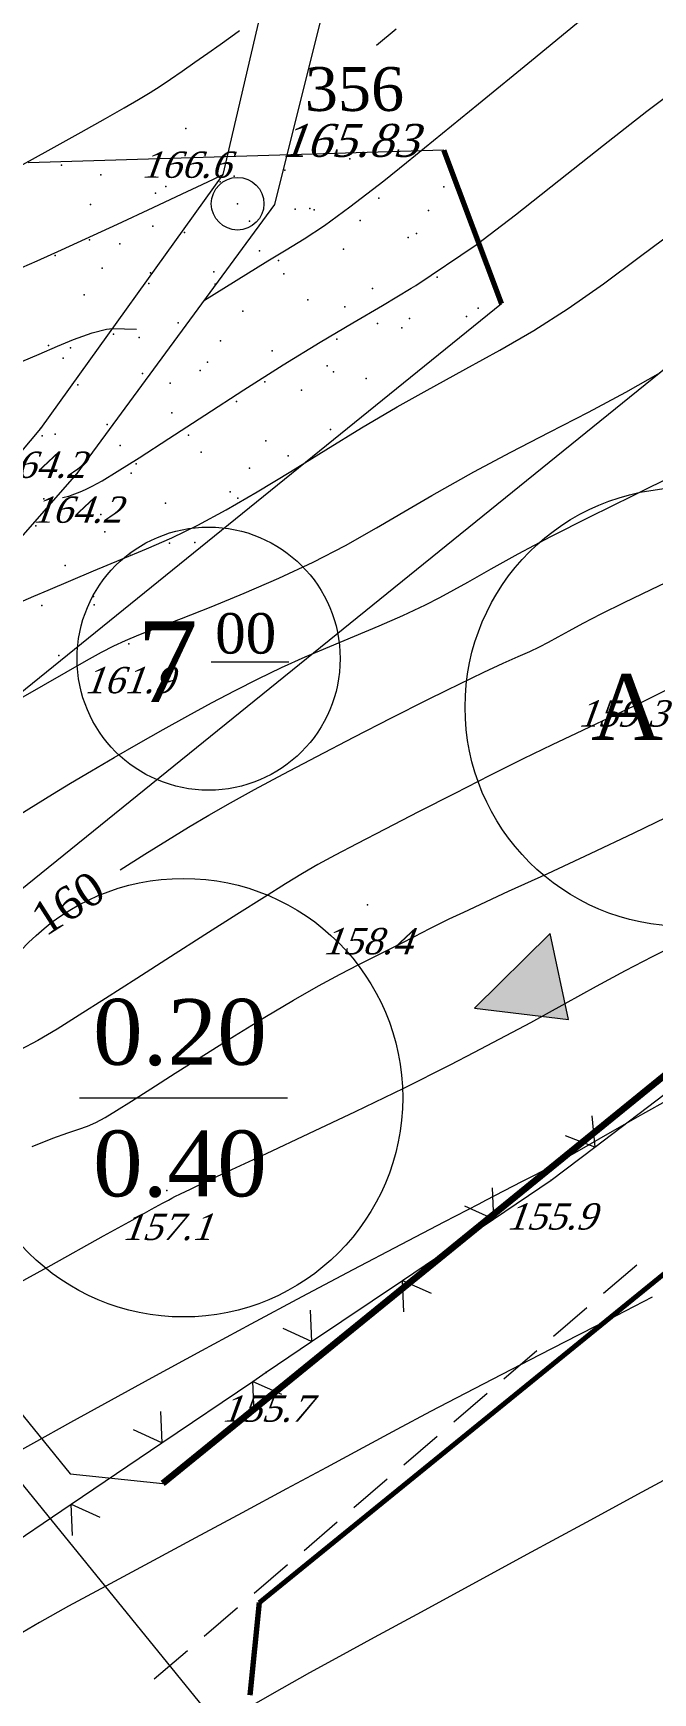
# Model space of a CAD drawing. Header units: millimetres. Extents: x 566284 to 574062, y 4517236 to 4521877.
# Drawn here: x 573596.8 to 573625.1, y 4518164.9 to 4518240.5 of the extents above; entities that cross this region are included whole.
import ezdxf

# ---------------------------------------------------------------- set-up
doc = ezdxf.new("R2010")
doc.units = ezdxf.units.MM
for name, color, linetype in [('ADAKENARI', 7, 'Continuous'), ('POL', 7, 'Continuous'), ('SM_DAIRE', 7, 'Continuous'), ('SM_TAKS', 7, 'Continuous'), ('SM_YAPI', 7, 'Continuous'), ('SM_YGEN', 7, 'Continuous'), ('TR_PARK', 7, 'Continuous'), ('YAZI', 7, 'Continuous')]:
    doc.layers.add(name, color=color, linetype=linetype)
for name, color, linetype, lineweight in [('CiT', 18, 'Continuous', 0), ('EGRI_10M', 1, 'Continuous', 0), ('EGRI_10M_MKOT', 18, 'Continuous', 0), ('EGRI_1M', 18, 'Continuous', 0), ('EGRI_2M', 18, 'Continuous', 0), ('EGRI_5M', 1, 'Continuous', 0), ('KAD_HATTAM', 1, 'Continuous', 0), ('KALDIRIM', 18, 'Continuous', 0), ('NADI', 18, 'Continuous', 0), ('NKOT', 1, 'Continuous', 0), ('NOKTA', 18, 'Continuous', 0), ('YOL', 18, 'Continuous', 0)]:
    doc.layers.add(name, color=color, linetype=linetype, lineweight=lineweight)
doc.styles.get("Standard").update_dxf_attribs({"font": 'TimesNewRoman.ttf'})

# ---------------------------------------------------------------- blocks, each defined once
blk = doc.blocks.new('70')
at = {"layer": 'POL', "lineweight": 0}
blk.add_circle((0, 0), 1.2, dxfattribs=at)

msp = doc.modelspace()

# ---------------------------------------------------------------- hatches: boundary and pattern name
at = {"layer": 'YAZI', "lineweight": 0}
msp.add_hatch(color=256, dxfattribs=at).paths.add_polyline_path([(573620.423, 4518199.473), (573616.967, 4518196.071), (573621.255, 4518195.549), (573620.423, 4518199.473)])

# ---------------------------------------------------------------- linework, layer by layer
at = {"layer": 'ADAKENARI', "lineweight": 0}
for p, q in [((573638.839, 4518235.897, 160.989), (573584.572, 4518192.004, 163.475)), ((573615.573, 4518235.198, 171.851), (573596.606, 4518234.629, 0)), ((573591.336, 4518206.478), (573618.204, 4518228.21, 162.741)), ((573584.572, 4518192.004, 38.592), (573598.53, 4518174.837, 46.646)), ((573598.53, 4518174.837, 46.646), (573602.75, 4518174.402, 38.592))]:
    msp.add_line(p, q, dxfattribs=at)
at = {"layer": 'ADAKENARI', "lineweight": 70}
for p, q in [((573615.573, 4518235.198, 171.851), (573618.204, 4518228.21, 162.741)), ((573607.166, 4518168.971, 156.43), (573651.174, 4518204.753, 156.43)), ((573606.731, 4518164.751, 27.899), (573607.166, 4518168.971, 156.43))]:
    msp.add_line(p, q, dxfattribs=at)
at = {"layer": 'ADAKENARI', "lineweight": 100}
msp.add_line((573648.596, 4518211.679, -51.489), (573602.75, 4518174.402, 156.43), dxfattribs=at)
at = {"layer": 'CiT', "lineweight": 0}
for p, q in [((573622.456, 4518189.738), (573626.443, 4518192.755)), ((573622.319, 4518191.162), (573622.456, 4518189.738)), ((573620.463, 4518188.229), (573622.456, 4518189.738)), ((573622.456, 4518189.738), (573621.123, 4518190.257)), ((573617.831, 4518186.456), (573620.463, 4518188.229)), ((573617.772, 4518187.886), (573617.831, 4518186.456)), ((573617.831, 4518186.456), (573616.528, 4518187.047)), ((573615.757, 4518185.059), (573617.831, 4518186.456)), ((573613.684, 4518183.662), (573615.757, 4518185.059)), ((573609.538, 4518180.867), (573613.684, 4518183.662)), ((573613.743, 4518182.232), (573613.684, 4518183.662)), ((573613.684, 4518183.662), (573614.987, 4518183.07)), ((573609.479, 4518182.297), (573609.538, 4518180.867)), ((573609.538, 4518180.867), (573608.235, 4518181.459)), ((573607.465, 4518179.47), (573609.538, 4518180.867)), ((573602.713, 4518176.253), (573606.853, 4518179.056)), ((573606.853, 4518179.056), (573607.465, 4518179.47)), ((573606.916, 4518177.627), (573606.853, 4518179.056)), ((573606.853, 4518179.056), (573608.158, 4518178.468)), ((573602.651, 4518177.683), (573602.713, 4518176.253)), ((573602.713, 4518176.253), (573601.409, 4518176.842)), ((573600.643, 4518174.851), (573602.713, 4518176.253)), ((573598.573, 4518173.449), (573600.643, 4518174.851)), ((573594.433, 4518170.646), (573598.573, 4518173.449)), ((573598.635, 4518172.02), (573598.573, 4518173.449)), ((573598.573, 4518173.449), (573599.877, 4518172.861))]:
    msp.add_line(p, q, dxfattribs=at)
for p in [(573620.463, 4518188.229, 155.904), (573620.463, 4518188.229, 155.904), (573607.465, 4518179.47, 155.644), (573607.465, 4518179.47, 155.644)]:
    msp.add_point(p, dxfattribs=at)
at = {"layer": 'EGRI_10M', "lineweight": 0, "elevation": 160}
msp.add_lwpolyline([(573600.812, 4518202.389), (573601.925, 4518203.09), (573602.966, 4518203.738), (573603.924, 4518204.323), (573604.857, 4518204.876), (573605.838, 4518205.437), (573606.94, 4518206.046), (573608.237, 4518206.743), (573609.771, 4518207.551), (573611.456, 4518208.425), (573613.175, 4518209.306), (573614.811, 4518210.132), (573615.706, 4518210.574), (573617.392, 4518211.39), (573618.278, 4518211.799), (573618.959, 4518212.104), (573619.493, 4518212.342), (573619.937, 4518212.551), (573620.348, 4518212.763), (573620.78, 4518213), (573621.288, 4518213.282), (573621.927, 4518213.627), (573622.751, 4518214.054), (573623.796, 4518214.573), (573625.021, 4518215.166), (573626.365, 4518215.803)], dxfattribs=at)
at = {"layer": 'EGRI_1M', "lineweight": 0}
for points, elevation in [([(573596.361, 4518234.546), (573597.522, 4518235.183), (573599.022, 4518236.016), (573600.132, 4518236.64), (573600.993, 4518237.129), (573601.65, 4518237.51), (573602.174, 4518237.826), (573602.635, 4518238.12), (573603.106, 4518238.435), (573603.64, 4518238.803), (573604.219, 4518239.208), (573604.804, 4518239.623), (573605.36, 4518240.021), (573605.848, 4518240.373), (573606.246, 4518240.663)], 167), ([(573595.546, 4518214.287), (573596.873, 4518214.855), (573597.52, 4518215.132), (573599.59, 4518216.012), (573600.83, 4518216.526), (573602, 4518217.016), (573603.156, 4518217.528), (573604.35, 4518218.104), (573605.637, 4518218.791), (573607.056, 4518219.616), (573608.584, 4518220.548), (573610.182, 4518221.537), (573611.811, 4518222.535), (573613.434, 4518223.494), (573614.666, 4518224.183), (573616.576, 4518225.227), (573618.121, 4518226.077), (573619.671, 4518226.978), (573621.242, 4518227.977), (573622.848, 4518229.101), (573624.481, 4518230.313), (573626.132, 4518231.557)], 163), ([(573596.199, 4518204.887), (573596.954, 4518205.362), (573597.716, 4518205.833), (573598.548, 4518206.336), (573599.493, 4518206.897), (573600.533, 4518207.506), (573601.635, 4518208.142), (573602.765, 4518208.783), (573603.888, 4518209.408), (573604.979, 4518210), (573606.046, 4518210.561), (573607.103, 4518211.093), (573608.166, 4518211.603), (573609.251, 4518212.094), (573610.365, 4518212.572), (573611.494, 4518213.042), (573612.613, 4518213.51), (573613.699, 4518213.982), (573614.729, 4518214.464), (573615.383, 4518214.802), (573616.67, 4518215.504), (573617.731, 4518216.105), (573618.963, 4518216.789), (573620.449, 4518217.58), (573622.233, 4518218.486), (573624.2, 4518219.458), (573626.196, 4518220.434)], 161), ([(573625.704, 4518210.572), (573625.043, 4518210.247), (573624.495, 4518209.972), (573623.95, 4518209.703), (573623.31, 4518209.4), (573622.538, 4518209.039), (573621.61, 4518208.604), (573620.502, 4518208.076), (573619.19, 4518207.436), (573617.673, 4518206.681), (573616.066, 4518205.869), (573614.41, 4518205.024), (573612.892, 4518204.243), (573611.602, 4518203.572), (573610.611, 4518203.051), (573609.828, 4518202.623), (573609.118, 4518202.214), (573608.348, 4518201.745), (573607.384, 4518201.14), (573606.134, 4518200.348), (573604.67, 4518199.416), (573603.107, 4518198.418), (573601.56, 4518197.428), (573600.142, 4518196.519), (573598.94, 4518195.75), (573597.928, 4518195.116), (573597.048, 4518194.598), (573596.248, 4518194.177)], 159), ([(573595.907, 4518183.39), (573597.656, 4518184.36), (573600.045, 4518185.684), (573601.382, 4518186.425), (573602.241, 4518186.9), (573602.742, 4518187.177), (573603.006, 4518187.322), (573603.156, 4518187.403), (573603.307, 4518187.483), (573603.56, 4518187.609), (573604.012, 4518187.826), (573604.758, 4518188.178), (573605.895, 4518188.71), (573607.478, 4518189.449), (573609.408, 4518190.353), (573611.542, 4518191.367), (573613.741, 4518192.431), (573615.862, 4518193.489), (573616.968, 4518194.063), (573619.533, 4518195.427), (573621.105, 4518196.29), (573622.535, 4518197.078), (573623.849, 4518197.786), (573625.08, 4518198.422), (573626.3, 4518199.034)], 157)]:
    msp.add_lwpolyline(points, dxfattribs=dict(at, elevation=elevation))
at = {"layer": 'EGRI_2M', "lineweight": 0}
for points, elevation in [([(573612.502, 4518239.982), (573613.4, 4518240.739)], 166), ([(573598.176, 4518219.363), (573598.458, 4518219.423), (573598.622, 4518219.48), (573598.983, 4518219.621), (573599.228, 4518219.726), (573599.536, 4518219.876), (573599.988, 4518220.128), (573600.672, 4518220.541), (573601.67, 4518221.172), (573603.032, 4518222.054), (573604.666, 4518223.116), (573606.444, 4518224.266), (573608.24, 4518225.409), (573609.926, 4518226.45), (573611.413, 4518227.328), (573612.764, 4518228.111), (573614.084, 4518228.899), (573614.295, 4518229.034), (573617.036, 4518230.89), (573618.84, 4518232.257), (573620.812, 4518233.809), (573622.846, 4518235.425), (573624.834, 4518236.984), (573626.671, 4518238.364)], 164), ([(573595.256, 4518229.394), (573597.025, 4518230.158), (573598.129, 4518230.654), (573600.688, 4518231.822), (573602.317, 4518232.582), (573603.633, 4518233.202), (573604.54, 4518233.63), (573605.09, 4518233.889), (573605.373, 4518234.022), (573605.477, 4518234.071), (573605.487, 4518234.076)], 166), ([(573596.27, 4518210.205), (573598.337, 4518211.4), (573599.264, 4518211.927), (573599.961, 4518212.313), (573600.514, 4518212.601), (573601.042, 4518212.844), (573601.66, 4518213.098), (573602.486, 4518213.417), (573603.603, 4518213.845), (573604.96, 4518214.375), (573606.469, 4518214.992), (573608.046, 4518215.675), (573609.604, 4518216.41), (573611.081, 4518217.179), (573612.502, 4518217.979), (573613.919, 4518218.807), (573615.027, 4518219.453), (573616.941, 4518220.537), (573618.626, 4518221.433), (573620.388, 4518222.342), (573622.159, 4518223.256), (573623.868, 4518224.166), (573625.448, 4518225.064)], 162), ([(573596.799, 4518189.77), (573597.741, 4518190.139), (573598.42, 4518190.383), (573598.919, 4518190.551), (573599.32, 4518190.697), (573599.701, 4518190.867), (573600.124, 4518191.093), (573600.643, 4518191.403), (573601.316, 4518191.827), (573602.198, 4518192.392), (573603.322, 4518193.111), (573604.624, 4518193.937), (573606.014, 4518194.809), (573607.405, 4518195.664), (573608.707, 4518196.44), (573609.85, 4518197.089), (573610.836, 4518197.621), (573611.686, 4518198.059), (573612.42, 4518198.425), (573613.059, 4518198.744), (573613.635, 4518199.04), (573614.226, 4518199.348), (573614.923, 4518199.703), (573615.816, 4518200.142), (573616.48, 4518200.456), (573618.52, 4518201.402), (573620.311, 4518202.222), (573622.259, 4518203.121), (573624.255, 4518204.062), (573626.19, 4518205.007)], 158), ([(573595.362, 4518175.419), (573596.876, 4518176.258), (573598.561, 4518177.191), (573600.409, 4518178.211), (573602.261, 4518179.228), (573604.533, 4518180.467), (573606.78, 4518181.679), (573609.113, 4518182.924), (573611.436, 4518184.152), (573613.631, 4518185.306), (573615.586, 4518186.327), (573617.184, 4518187.157), (573617.485, 4518187.313), (573619.162, 4518188.178), (573619.737, 4518188.475), (573620.192, 4518188.717), (573620.644, 4518188.966), (573621.192, 4518189.277), (573621.861, 4518189.661), (573622.656, 4518190.117), (573623.584, 4518190.646), (573624.65, 4518191.248), (573625.848, 4518191.917)], 156), ([(573626.748, 4518175.162), (573624.594, 4518173.996), (573622.059, 4518172.62), (573619.359, 4518171.154), (573616.712, 4518169.717), (573614.337, 4518168.428), (573612.394, 4518167.375), (573610.807, 4518166.513), (573609.446, 4518165.765), (573608.178, 4518165.052), (573606.871, 4518164.299)], 154)]:
    msp.add_lwpolyline(points, dxfattribs=dict(at, elevation=elevation))
at = {"layer": 'EGRI_5M', "lineweight": 0}
for points, elevation in [([(573604.647, 4518228.363), (573607.542, 4518230.153), (573608.381, 4518230.658), (573609.195, 4518231.157), (573610.118, 4518231.768), (573611.285, 4518232.61), (573612.83, 4518233.803), (573613.866, 4518234.636), (573617.143, 4518237.306), (573619.559, 4518239.293), (573621.877, 4518241.188)], 165), ([(573596.325, 4518225.563), (573597.111, 4518225.9), (573597.942, 4518226.258), (573598.678, 4518226.559), (573599.532, 4518226.87), (573600.186, 4518227.042), (573600.452, 4518227.066), (573601.544, 4518227.043)], 165), ([(573625.072, 4518182.901), (573623.423, 4518182.045), (573621.698, 4518181.157), (573619.945, 4518180.258), (573618.21, 4518179.366), (573616.541, 4518178.501), (573614.964, 4518177.674), (573613.431, 4518176.859), (573611.871, 4518176.023), (573610.216, 4518175.132), (573608.394, 4518174.151), (573606.37, 4518173.064), (573604.238, 4518171.92), (573602.123, 4518170.784), (573600.154, 4518169.721), (573598.456, 4518168.798), (573597.122, 4518168.057), (573596.1, 4518167.448), (573595.307, 4518166.898), (573594.657, 4518166.335), (573594.274, 4518165.915)], 155)]:
    msp.add_lwpolyline(points, dxfattribs=dict(at, elevation=elevation))
at = {"layer": 'KAD_HATTAM', "lineweight": 0}
for p, q in [((573624.368, 4518184.36), (573622.85, 4518183.057)), ((573622.092, 4518182.406), (573620.574, 4518181.103)), ((573619.815, 4518180.452), (573618.298, 4518179.149)), ((573617.539, 4518178.498), (573616.022, 4518177.195)), ((573615.263, 4518176.544), (573613.745, 4518175.241)), ((573612.987, 4518174.59), (573611.469, 4518173.287)), ((573610.71, 4518172.635), (573609.193, 4518171.333)), ((573608.434, 4518170.681), (573606.916, 4518169.379)), ((573606.158, 4518168.727), (573604.64, 4518167.424)), ((573603.881, 4518166.773), (573602.364, 4518165.47))]:
    msp.add_line(p, q, dxfattribs=at)
at = {"layer": 'KALDIRIM', "lineweight": 0}
msp.add_line((573595.183, 4518175.783, 27.899), (573671.109, 4518082.403, 46.646), dxfattribs=at)
at = {"layer": 'NOKTA', "lineweight": 0}
for p in [(573603.805, 4518236.19, 166.568), (573605.496, 4518234.085, 166.001), (573597.178, 4518222.505, 164.202), (573598.842, 4518220.458, 164.232), (573601.201, 4518212.685, 161.932), (573623.714, 4518211.163, 159.275), (573612.08, 4518200.78, 158.38), (573620.461, 4518188.228, 155.914), (573602.935, 4518187.752, 157.061), (573607.466, 4518179.465, 155.653)]:
    msp.add_point(p, dxfattribs=at)
at = {"layer": 'POL', "lineweight": 0}
msp.add_point((573606.163, 4518232.758, 165.826), dxfattribs=at)
at = {"layer": 'SM_DAIRE', "lineweight": 0}
for centre, radius in [((573626.537, 4518209.802), 10), ((573604.84, 4518212.012), 6), ((573603.694, 4518191.991), 10)]:
    msp.add_circle(centre, radius, dxfattribs=at)
at = {"layer": 'SM_TAKS', "lineweight": 0}
msp.add_line((573598.944, 4518191.991), (573608.444, 4518191.991), dxfattribs=at)
at = {"layer": 'SM_YGEN', "lineweight": 0}
msp.add_line((573604.955, 4518211.874), (573608.505, 4518211.874), dxfattribs=at)
at = {"layer": 'TR_PARK', "lineweight": 0}
for p in [(573598.125, 4518234.514), (573598.125, 4518234.514), (573608.32, 4518234.281), (573608.32, 4518234.281), (573611.275, 4518234.802), (573611.275, 4518234.802), (573599.929, 4518234.071), (573602.883, 4518233.55), (573605.366, 4518233.76), (573605.366, 4518233.76), (573606.011, 4518234.014), (573615.561, 4518233.527), (573615.561, 4518233.527), (573602.412, 4518233.239), (573602.412, 4518233.239), (573612.607, 4518233.006), (573612.607, 4518233.006), (573599.457, 4518232.718), (573599.457, 4518232.718), (573608.792, 4518232.508), (573609.458, 4518232.532), (573609.652, 4518232.485), (573609.652, 4518232.485), (573614.875, 4518232.451), (573602.29, 4518231.74), (573603.744, 4518231.443), (573603.744, 4518231.443), (573606.698, 4518231.964), (573606.698, 4518231.964), (573611.747, 4518231.987), (573614.327, 4518231.397), (573614.327, 4518231.397), (573599.408, 4518231.117), (573600.789, 4518230.922), (573600.789, 4518230.922), (573607.16, 4518230.604), (573607.16, 4518230.604), (573610.985, 4518230.689), (573610.985, 4518230.689), (573613.939, 4518231.21), (573613.939, 4518231.21), (573597.835, 4518230.401), (573597.835, 4518230.401), (573599.992, 4518229.812), (573599.992, 4518229.812), (573608.03, 4518230.168), (573608.03, 4518230.168), (573602.121, 4518229.126), (573602.121, 4518229.126), (573602.189, 4518229.611), (573605.076, 4518229.647), (573605.076, 4518229.647), (573605.143, 4518229.09), (573608.271, 4518229.554), (573615.271, 4518229.414), (573615.271, 4518229.414), (573599.167, 4518228.605), (573599.167, 4518228.605), (573609.362, 4518228.372), (573609.362, 4518228.372), (573612.317, 4518228.893), (573612.317, 4518228.893), (573606.408, 4518227.851), (573606.408, 4518227.851), (573611.052, 4518228.048), (573614.006, 4518227.527), (573616.603, 4518227.618), (573616.603, 4518227.618), (573617.135, 4518227.991), (573600.499, 4518226.809), (573600.499, 4518226.809), (573603.453, 4518227.33), (573603.453, 4518227.33), (573612.548, 4518227.293), (573613.649, 4518227.097), (573613.649, 4518227.097), (573597.545, 4518226.288), (573597.545, 4518226.288), (573598.54, 4518226.193), (573601.668, 4518226.657), (573605.381, 4518226.501), (573607.74, 4518226.055), (573607.74, 4518226.055), (573610.694, 4518226.576), (573610.694, 4518226.576), (573598.213, 4518225.708), (573604.786, 4518225.534), (573604.786, 4518225.534), (573610.25, 4518225.365), (573610.25, 4518225.365), (573598.877, 4518224.492), (573598.877, 4518224.492), (573601.831, 4518225.013), (573601.831, 4518225.013), (573603.083, 4518224.572), (573603.083, 4518224.572), (573604.449, 4518225.151), (573607.403, 4518224.63), (573610.531, 4518225.094), (573612.026, 4518224.78), (573612.026, 4518224.78), (573606.118, 4518223.738), (573606.118, 4518223.738), (573609.072, 4518224.259), (573609.072, 4518224.259), (573603.163, 4518223.217), (573603.163, 4518223.217), (573597.254, 4518222.175), (573597.254, 4518222.175), (573597.845, 4518222.253), (573600.209, 4518222.696), (573600.209, 4518222.696), (573603.928, 4518222.196), (573610.404, 4518222.463), (573610.404, 4518222.463), (573600.8, 4518221.733), (573604.495, 4518221.421), (573604.495, 4518221.421), (573607.45, 4518221.942), (573607.45, 4518221.942), (573601.541, 4518220.9), (573601.541, 4518220.9), (573606.708, 4518220.691), (573608.472, 4518221.262), (573598.586, 4518220.379), (573598.586, 4518220.379), (573601.304, 4518220.469), (573597.324, 4518219.299), (573605.827, 4518219.625), (573605.827, 4518219.625), (573606.173, 4518219.333), (573606.173, 4518219.333), (573599.006, 4518218.541), (573599.006, 4518218.541), (573599.919, 4518218.583), (573599.919, 4518218.583), (573602.873, 4518219.104), (573602.873, 4518219.104), (573596.964, 4518218.062), (573596.964, 4518218.062), (573600.105, 4518217.793), (573603.059, 4518217.272), (573604.205, 4518217.308), (573604.205, 4518217.308), (573598.296, 4518216.266), (573598.296, 4518216.266), (573601.251, 4518216.787), (573601.251, 4518216.787), (573599.584, 4518214.839), (573597.227, 4518214.438), (573599.628, 4518214.47), (573599.628, 4518214.47), (573598.006, 4518212.153), (573598.006, 4518212.153)]:
    msp.add_point(p, dxfattribs=at)
at = {"layer": 'YAZI', "lineweight": 0}
msp.add_polyline3d([(573620.423, 4518199.473, 0), (573616.967, 4518196.071, 0), (573621.255, 4518195.549, 0), (573620.423, 4518199.473, 0)], close=True, dxfattribs=at)
at = {"layer": 'YOL', "lineweight": 0}
for p, q in [((573607.853, 4518232.727, 164.229), (573612.317, 4518250.53, 167.662)), ((573607.583, 4518243.035, 167.248), (573605.495, 4518234.086, 166.022)), ((573605.495, 4518234.086, 166.022), (573597.177, 4518222.505, 164.222)), ((573598.844, 4518220.461, 164.253), (573607.853, 4518232.727, 164.229)), ((573597.177, 4518222.505, 164.222), (573588.705, 4518212.439, 162.743)), ((573590.798, 4518211.259, 162.783), (573598.844, 4518220.461, 164.253))]:
    msp.add_line(p, q, dxfattribs=at)

# ---------------------------------------------------------------- block references
at = {"layer": 'POL', "lineweight": 0}
msp.add_blockref('70', (573606.163, 4518232.758, 165.826), dxfattribs=at)

# ---------------------------------------------------------------- texts
at = {"layer": 'EGRI_10M_MKOT', "lineweight": 0}
msp.add_text('160', height=1.5, rotation=392.60028, dxfattribs=at).set_placement((573597.392, 4518199.312))
at = {"layer": 'NADI', "lineweight": 0}
msp.add_text('356', height=2, dxfattribs=at).set_placement((573609.228, 4518236.989))
at = {"layer": 'NKOT', "lineweight": 0, "oblique": 20}
for s, height, p in [('165.83', 1.5, (573608.137, 4518234.894)), ('166.6', 1.2, (573601.749, 4518233.939)), ('164.2', 1.2, (573595.122, 4518220.254)), ('164.2', 1.2, (573596.786, 4518218.207)), ('161.9', 1.2, (573599.145, 4518210.434)), ('159.3', 1.2, (573621.658, 4518208.912)), ('158.4', 1.2, (573610.024, 4518198.529)), ('157.1', 1.2, (573600.879, 4518185.501)), ('155.9', 1.2, (573618.405, 4518185.977)), ('155.7', 1.2, (573605.41, 4518177.214))]:
    msp.add_text(s, height=height, dxfattribs=at).set_placement(p)
at = {"layer": 'SM_TAKS', "lineweight": 0}
for s, p in [('0.20', (573599.569, 4518193.491)), ('0.40', (573599.569, 4518187.491))]:
    msp.add_text(s, height=3, rotation=0, dxfattribs=at).set_placement(p)
at = {"layer": 'SM_YAPI', "lineweight": 0}
msp.add_text('A', height=3, dxfattribs=at).set_placement((573622.287, 4518208.302))
at = {"layer": 'SM_YGEN', "lineweight": 0}
for s, height, p in [('00', 1.8446, (573605.139, 4518212.243)), ('7', 3.689, (573601.565, 4518210.029))]:
    msp.add_text(s, height=height, rotation=360.00001, dxfattribs=at).set_placement(p)

doc.saveas('drawing.dxf')
